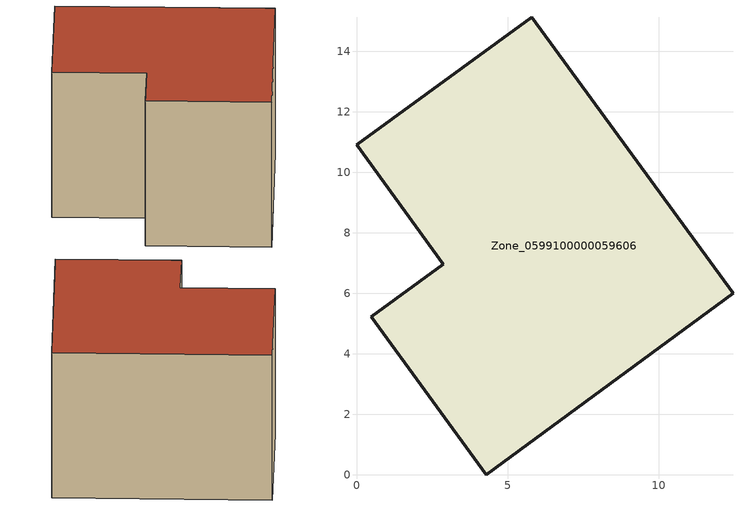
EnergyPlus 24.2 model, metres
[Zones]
Zone_0599100000059606
 floor ground (C_G): 12.45,5.99 4.29,0 0.48,5.22 2.87,6.96 0,10.9 5.79,15.12 z0
 wall outside (C_F): 12.45,5.99 5.79,15.12 0,10.9 2.87,6.96 0.48,5.22 4.29,0 12.45,5.99 z0:8.43
 roof outside (C_R): 4.29,0 12.45,5.99 5.79,15.12 0,10.9 2.87,6.96 0.48,5.22 z8.43
[BUILDING]
Pand.0599100000059606: North Axis=0; Terrain=City; Loads Convergence Tolerance Value=0.04; Temperature Convergence Tolerance Value=0.4; Solar Distribution=FullExterior; Maximum Number of Warmup Days=25; Minimum Number of Warmup Days=1
[Site:Location]
Rotterdam.The.Hague.AP_ZH_NLD Design_Conditions: Latitude=51.96; Longitude=4.45; Time Zone=1; Elevation=-4.5
[SITE:GROUNDTEMPERATURE:BUILDINGSURFACE]
18, 18, 18, 18, 18, 18, 18, 18, 18, 18, 18, 18
[MATERIAL] Thermal Absorptance=0.9; Solar Absorptance=0.7; Visible Absorptance=0.7
Name | Roughness | Thickness | Conductivity | Density | Specific Heat
G.TC.1946-1964 | MediumSmooth | 0.15 | 1 | 540 | 1210
F.TC.1946-1964 | Rough | 0.3 | 0.857143 | 1920 | 840
R.TC.1946-1964 | MediumRough | 0.2 | 0.235294 | 1500 | 1000
[CONSTRUCTION]
C_G: G.TC.1946-1964
C_F: F.TC.1946-1964
C_R: R.TC.1946-1964
[ZONE]
Zone_0599100000059606: Type=1; Multiplier=1; Ceiling Height=Autocalculate; Volume=Autocalculate; Floor Area=autocalculate; Part of Total Floor Area=Yes
[ZONEINFILTRATION:DESIGNFLOWRATE]
Infil_Zone_0599100000059606: Zone or ZoneList or Space or SpaceList=Zone_0599100000059606; Schedule=AlwaysOn; Design Flow Rate Calculation Method=Flow/Area; Flow Rate per Floor Area=0.003; Constant Term Coefficient=1; Temperature Term Coefficient=0; Velocity Term Coefficient=0; Velocity Squared Term Coefficient=0
[HVACTEMPLATE:ZONE:IDEALLOADSAIRSYSTEM]
Zone_0599100000059606: Maximum Heating Supply Air Temperature=50; Minimum Cooling Supply Air Temperature=13; Maximum Heating Supply Air Humidity Ratio=0.0156; Minimum Cooling Supply Air Humidity Ratio=0.0077; Heating Limit=NoLimit; Cooling Limit=NoLimit; Dehumidification Control Type=ConstantSensibleHeatRatio; Cooling Sensible Heat Ratio=0.7; Dehumidification Setpoint=60; Humidification Control Type=None; Humidification Setpoint=30; Outdoor Air Method=None; Outdoor Air Flow Rate per Person=0.00944; Outdoor Air Flow Rate per Zone Floor Area=0; Outdoor Air Flow Rate per Zone=0; Demand Controlled Ventilation Type=None; Outdoor Air Economizer Type=NoEconomizer; Heat Recovery Type=None; Sensible Heat Recovery Effectiveness=0.7; Latent Heat Recovery Effectiveness=0.65
[ZONECONTROL:THERMOSTAT]
ThermostatControl_Zone_0599100000059606: Zone or ZoneList=Zone_0599100000059606; Control Type Schedule=DualSetpointControlType; Control 1=Thermostat_Zone_0599100000059606; Temperature Difference Between Cutout And Setpoint=0
[THERMOSTATSETPOINT:DUALSETPOINT]
Thermostat_Zone_0599100000059606: Heating Setpoint Temperature Schedule=HeatingSetpoint_Zone_0599100000059606; Cooling Setpoint Temperature Schedule=CoolingSetpoint_Zone_0599100000059606
[SCHEDULE:COMPACT]
HeatingSetpoint_Zone_0599100000059606: Through: 12/31, For: AllDays, Until: 24:00, 21
CoolingSetpoint_Zone_0599100000059606: Through: 12/31, For: AllDays, Until: 24:00, 24
DualSetpointControlType: Through: 12/31, For: AllDays, Until: 24:00, 4
AlwaysOn: Through: 12/31, For: AllDays, Until: 24:00, 1
